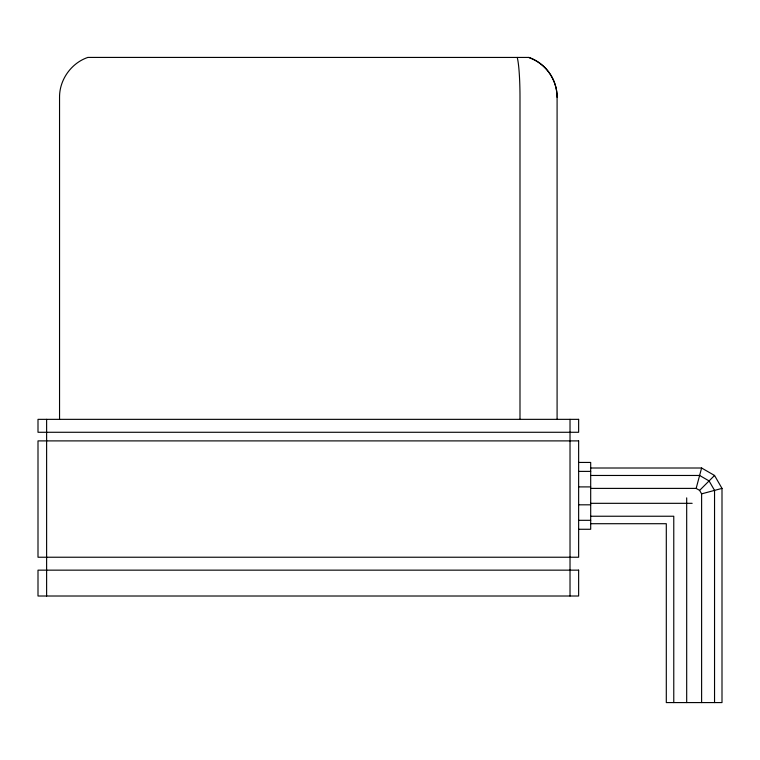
<?xml version="1.0" encoding="UTF-8"?>
<svg xmlns="http://www.w3.org/2000/svg" width="760" height="760" viewBox="0 0 760 760"><rect width="100%" height="100%" fill="white"/><g stroke="black" fill="none" stroke-linecap="round" stroke-linejoin="round"><path stroke-width="1.14" d="M590.691 488.395L696.15 488.395L701.613 468.008L714.542 475.465L722 488.395L722 702.582L666.301 702.582L666.301 523.707L590.691 523.707M701.613 702.582L701.613 493.858L699.618 490.39L714.542 475.465M701.613 493.858L722 488.395M557.128 97.365A42.351 42.151 90 0 0 528.76 57.446L87.856 57.418C71.231 63.052 59.356 79.809 59.546 97.365L59.546 419.349M578.635 462.441L590.691 462.441L590.691 529.274L578.635 529.274M590.691 468.008L701.613 468.008M578.635 471.39L590.691 471.39M590.691 475.465L699.618 475.465L709.08 480.928L714.542 490.39L714.542 702.582M578.635 486.903L590.691 486.903M590.691 503.319L692.151 503.319M578.635 504.811L590.691 504.811M590.691 516.239L673.769 516.239L673.769 702.582M578.635 520.315L590.691 520.315M696.15 488.395L699.618 490.39M686.688 497.857L686.688 702.582M570.019 419.349L570.019 596.011M557.089 419.349L557.089 97.365A42.332 42.313 -90 0 0 528.77 57.428M519.992 419.349L519.992 97.365A42.351 4.151 90 0 0 517.208 57.446M46.616 419.349L46.616 596.011M578.635 419.349L38 419.349L38 432.278L578.635 432.278L578.635 419.349M578.635 440.895L38 440.895L38 557.232L578.635 557.232L578.635 440.895M578.635 570.152L38 570.152L38 596.011L578.635 596.011L578.635 570.152"/></g></svg>
